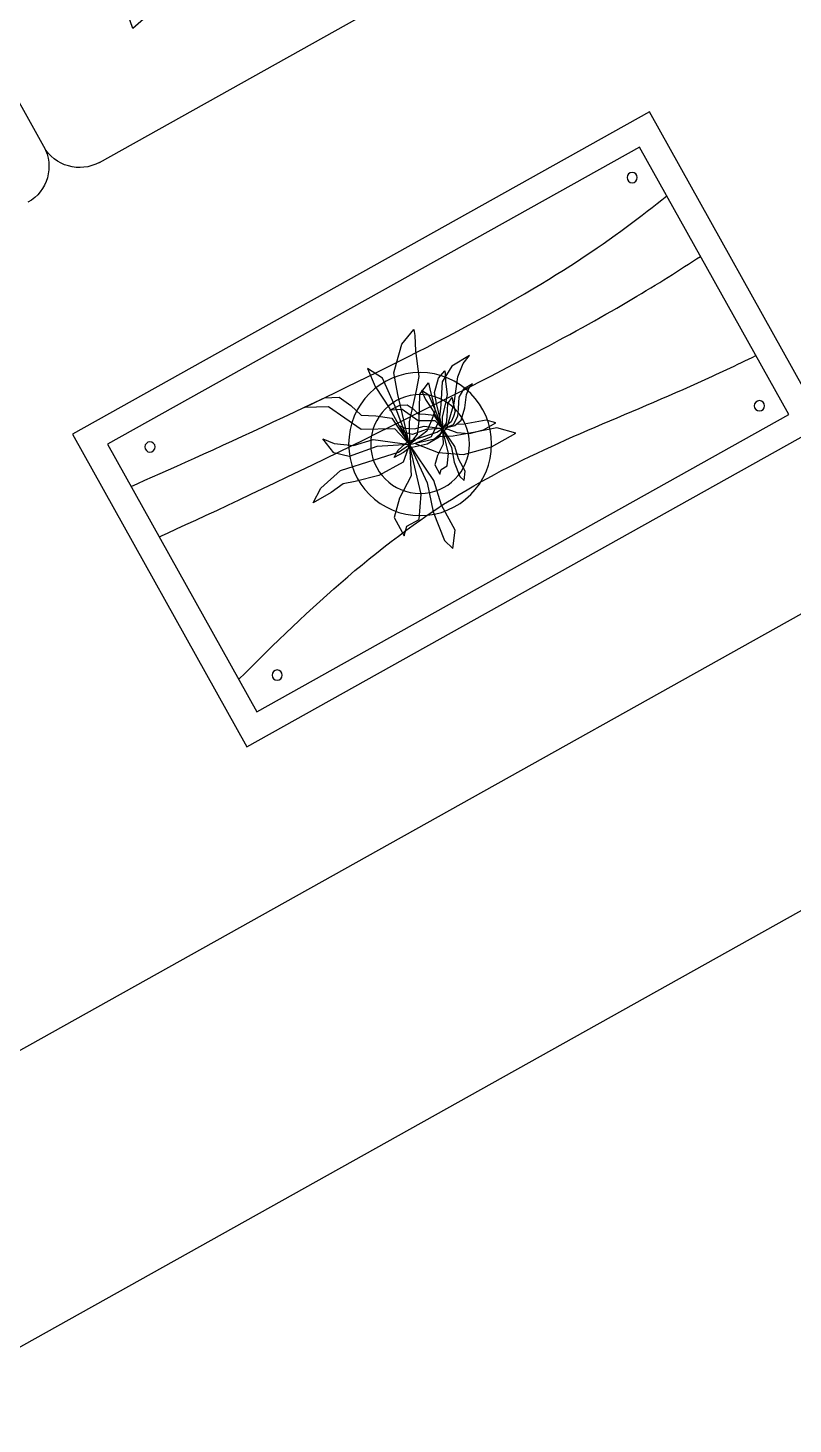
# Model space of a CAD drawing. Header units: millimetres. Extents: x 964 to 43707, y 588 to 33751.
# Drawn here: x 32615 to 33803, y 14306 to 16471 of the extents above; entities that cross this region are included whole.
import ezdxf

# ---------------------------------------------------------------- set-up
doc = ezdxf.new("R2010")
doc.units = ezdxf.units.MM
for name, color, linetype in [('1', 7, 'Continuous'), ('2D', 7, 'Continuous'), ('PUB_WINDW', 7, 'Continuous')]:
    doc.layers.add(name, color=color, linetype=linetype)
doc.styles.add('DIM_FONT', font='SIMPLEX', dxfattribs={"width": 0.8})

# ---------------------------------------------------------------- blocks, each defined once
blk = doc.blocks.new('TREE042')
at = {"layer": '2D', "color": 0}
for p, q in [((27, 1631), (-96, 1444)), ((27, 1350), (27, 1631)), ((-96, 1444), (-175, 1096)), ((1, 1153), (27, 1350)), ((53, 993), (1, 1153)), ((-1156, 1106), (-1138, 805)), ((-1007, 815), (-1156, 1106)), ((-665, 1096), (-534, 993)), ((-429, 1059), (-665, 1096)), ((-534, 993), (-385, 777)), ((-280, 899), (-429, 1059)), ((-175, 1096), (-78, 627)), ((141, 674), (53, 993)), ((-1138, 805), (-1051, 627)), ((-525, 580), (-1007, 815)), ((-385, 777), (-324, 505)), ((-218, 505), (-280, 899)), ((545, 581), (736, 771)), ((736, 771), (1022, 771)), ((1022, 771), (926, 676)), ((-1051, 627), (-876, 542)), ((-306, 176), (-525, 580)), ((-78, 627), (-8, 289)), ((141, 298), (141, 674)), ((355, 295), (545, 581)), ((926, 676), (926, 486)), ((-876, 542), (-692, 486)), ((-692, 486), (-586, 317)), ((-324, 505), (-26, 105)), ((-26, 105), (-218, 505)), ((926, 486), (641, 295)), ((-586, 317), (-455, 139)), ((-26, 105), (141, 298)), ((641, 295), (-26, 105)), ((-26, 105), (355, 295)), ((-8, 289), (-26, 105)), ((544, 148), (929, 270)), ((929, 270), (1341, 326)), ((1490, 280), (1289, 129)), ((1341, 326), (1490, 280)), ((-1200, 101), (-937, 129)), ((-989, -11), (-1200, 101)), ((-569, 26), (-989, -11)), ((-937, 129), (-578, 101)), ((-26, 105), (-693, -86)), ((-578, 101), (-26, 105)), ((-26, 105), (-569, 26)), ((-455, 139), (-26, 105)), ((-26, 105), (-306, 176)), ((-297, -40), (-26, 105)), ((-26, 105), (-96, -58)), ((-69, -190), (-26, 105)), ((-26, 105), (544, 148)), ((561, 54), (-26, 105)), ((-26, 105), (71, -227)), ((1, 35), (260, -181)), ((27, -199), (1, 35)), ((903, 129), (561, 54)), ((1289, 129), (903, 129)), ((-979, -181), (-1074, -276)), ((-693, -86), (-979, -181)), ((-621, -331), (-297, -40)), ((-236, -162), (-551, -349)), ((-96, -58), (-236, -162)), ((260, -181), (450, -467)), ((-1074, -276), (-1264, -467)), ((-770, -453), (-621, -331)), ((-551, -349), (-630, -528)), ((-262, -425), (-166, -312)), ((-166, -312), (-69, -190)), ((-113, -406), (27, -199)), ((71, -227), (27, -443)), ((164, -467), (69, -276)), ((-1264, -467), (-1357, -706)), ((-1095, -584), (-770, -453)), ((-630, -528), (-508, -490)), ((-551, -697), (-289, -528)), ((-508, -490), (-262, -425)), ((-289, -528), (-113, -406)), ((27, -443), (-218, -697)), ((260, -753), (164, -467)), ((450, -467), (545, -848)), ((-1357, -706), (-1279, -678)), ((-1279, -678), (-1095, -584)), ((-674, -913), (-551, -697)), ((-218, -697), (-508, -913)), ((355, -1038), (260, -753)), ((-683, -1194), (-674, -913)), ((-508, -913), (-630, -1063)), ((545, -848), (545, -1229)), ((-630, -1063), (-683, -1194)), ((545, -1229), (355, -1038))]:
    blk.add_line(p, q, dxfattribs=at)
blk = doc.blocks.new('09花草2')
blk.add_blockref('TREE042', (169, 64))
blk = doc.blocks.new('09花草1')
at = {"xscale": 0.1, "yscale": 0.1, "zscale": 0.1}
blk.add_blockref('09花草2', (-0.3, -20.5), dxfattribs=at)
blk = doc.blocks.new('A$C4C8639FD')
for p, q in [((1754.8, 1743.3), (1754.8, 2345.5)), ((1827, 1671.1), (2384.3, 1671.1))]:
    blk.add_line(p, q)
for points in [[(740.2, 324.1), (0.6, 324.1), (0.6, 3719.3), (625.6, 3719.3)], [(743.2, 780.1), (456.6, 780.1), (456.6, 3263.3), (1255.1, 3263.3)], [(2273.7, 1889.6), (2252.1, 2014.3), (2258.2, 2196.4), (2292, 2278), (1955.2, 2222.6), (1976.9, 2160.4), (1956, 2020.8), (1932.4, 1909.7), (2057.1, 1931.3), (2253.6, 1915.6), (2174.9, 1972.6)]]:
    blk.add_lwpolyline(points)
for points in [[(728.6, 1468.1), (728.6, 2633.8), (1359.7, 2633.8), (1359.7, 1468.1)], [(774.2, 1513.7), (774.2, 2588.2), (1314.1, 2588.2), (1314.1, 1513.7)]]:
    blk.add_lwpolyline(points, close=True)
for centre, radius in [((813, 2550.7), 9.05), ((1273.4, 2550.7), 9.05), ((1045.7, 1995.3), 126.1), ((1045.7, 1995.3), 87.1), ((813, 1576.7), 9.05), ((1273.4, 1576.7), 9.05)]:
    blk.add_circle(centre, radius)
for centre, start, end in [((1827, 1743.3), 180, 270), ((1827, 1598.9), 90, 180)]:
    blk.add_arc(centre, 72.2, start, end)
for points, knots in [([(839.5, 1513.7), (887.7, 1684.3), (967.4, 2001.3), (907.7, 2363.9), (895.5, 2550.6), (893.3, 2588.2)], [62.797181, 62.797181, 62.797181, 62.797181, 466.187062, 810.899753, 897.81268, 897.81268, 897.81268, 897.81268]), ([(1127.2, 1513.7), (1112.5, 1681.5), (1077.4, 2281.5), (1087.5, 2500.9), (1093.6, 2588.2)], [434.159924, 434.159924, 434.159924, 434.159924, 712.305699, 912.826753, 912.826753, 912.826753, 912.826753]), ([(1229.1, 1513.7), (1215.7, 1647.5), (1168.2, 2240.7), (1196.5, 2475.4), (1215.7, 2588.2)], [465.173922, 465.173922, 465.173922, 465.173922, 671.678375, 925.568882, 925.568882, 925.568882, 925.568882])]:
    blk.add_open_spline(points, degree=3, knots=knots)
at = {"rotation": 180}
for p, xscale, yscale, zscale in [((1072.4, 1974), 1.3001472, 1.3001472, 1.3001472), ((1059.6, 2040.8), 0.6500736, 0.6500736, 0.6500736)]:
    blk.add_blockref('09花草1', p, dxfattribs=dict(at, xscale=xscale, yscale=yscale, zscale=zscale))
blk = doc.blocks.new('_C0OGN')
at = {"xscale": -0.8800000000000003, "yscale": 0.8800000000000003, "zscale": 0.8800000000000001, "rotation": 0.09719861265583774}
blk.add_blockref('A$C4C8639FD', (955.3, -1755.9), dxfattribs=at)
at = {"style": 'DIM_FONT', "width": 0.8, "flags": 9}
for tag in ['YSIZE', 'XSIZE']:
    blk.add_attdef(tag, (0, 0), '', height=0.5, dxfattribs=at)
blk = doc.blocks.new('1T4F69')
at = {"layer": '1', "rotation": 299.0669238573861}
blk.add_blockref('_C0OGN', (32355.3, -18450.7), dxfattribs=at)

msp = doc.modelspace()

# ---------------------------------------------------------------- block references
at = {"layer": 'PUB_WINDW'}
msp.add_blockref('1T4F69', (854.1, 34305.5), dxfattribs=at)

doc.saveas('drawing.dxf')
